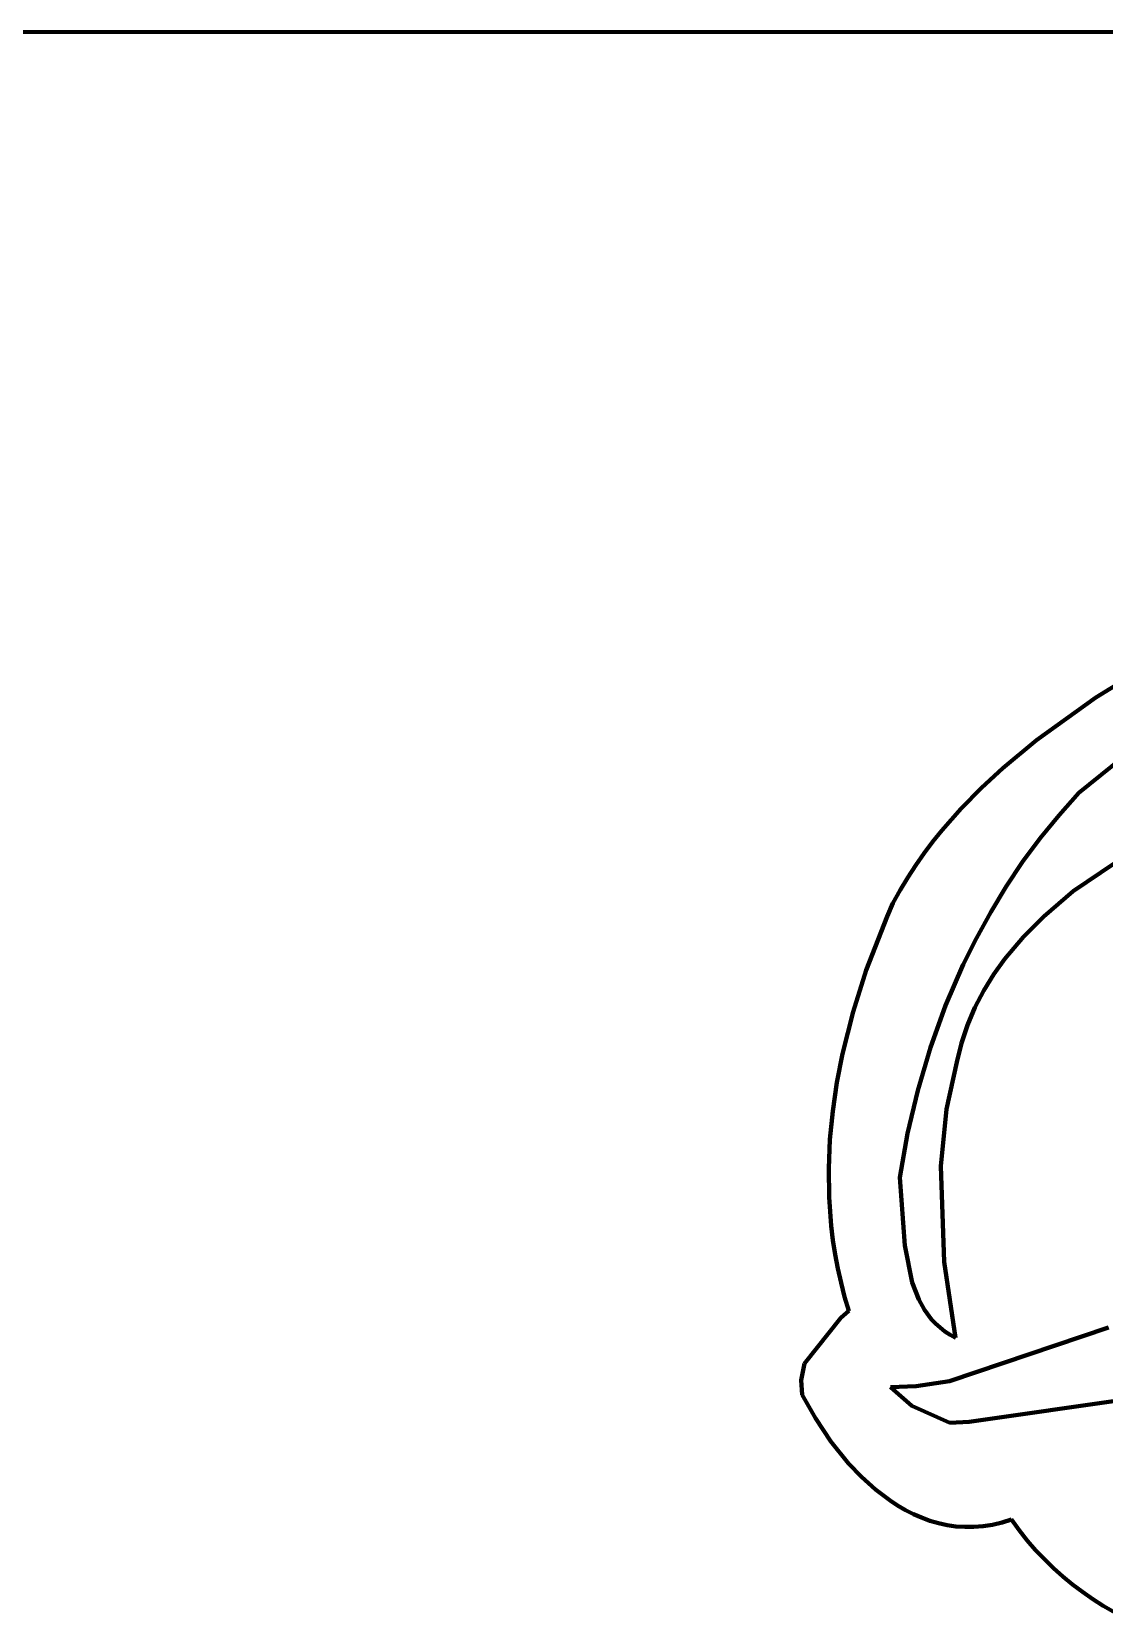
# Model space of a CAD drawing. Header units: millimetres. Extents: x 0 to 14.2, y 0 to 19.5.
# Drawn here: x 2.981 to 3.734, y 18.358 to 19.472 of the extents above; entities that cross this region are included whole.
import ezdxf

# ---------------------------------------------------------------- set-up
doc = ezdxf.new("R2010")
doc.units = ezdxf.units.MM
doc.layers.add('color#010101ff', color=7, linetype='CONTINUOUS', lineweight=100)
doc.layers.add('color#fdfdfdff', color=7, linetype='CONTINUOUS', lineweight=100)

msp = doc.modelspace()

# ---------------------------------------------------------------- linework, layer by layer
at = {"layer": 'color#010101ff'}
for p, q in [((3.7284, 19.0046), (3.8069, 19.0532)), ((3.6866, 18.9747), (3.7284, 19.0046)), ((3.6629, 18.9551), (3.6866, 18.9747)), ((3.768, 18.9796), (3.7164, 18.9377)), ((3.6479, 18.9413), (3.6629, 18.9551)), ((3.6337, 18.9267), (3.6479, 18.9413)), ((3.7164, 18.9377), (3.7025, 18.9221)), ((3.6202, 18.9114), (3.6337, 18.9267)), ((3.7025, 18.9221), (3.6893, 18.906)), ((3.6138, 18.9035), (3.6202, 18.9114)), ((3.6077, 18.8953), (3.6138, 18.9035)), ((3.6893, 18.906), (3.6769, 18.8892)), ((3.5962, 18.8782), (3.6018, 18.8869)), ((3.6018, 18.8869), (3.6077, 18.8953)), ((3.6769, 18.8892), (3.6653, 18.8719)), ((3.7124, 18.8686), (3.7513, 18.895)), ((3.5909, 18.8694), (3.5962, 18.8782)), ((3.5858, 18.8602), (3.5909, 18.8694)), ((3.6653, 18.8719), (3.6545, 18.854)), ((3.6917, 18.851), (3.7124, 18.8686)), ((3.5818, 18.851), (3.5858, 18.8602)), ((3.6545, 18.854), (3.6445, 18.8358)), ((3.567, 18.8131), (3.5818, 18.851)), ((3.6774, 18.8366), (3.6917, 18.851)), ((3.6445, 18.8358), (3.6352, 18.8171)), ((3.6644, 18.8212), (3.6774, 18.8366)), ((3.6566, 18.8103), (3.6644, 18.8212)), ((3.5578, 18.784), (3.567, 18.8131)), ((3.6352, 18.8171), (3.6228, 18.7883)), ((3.6496, 18.7989), (3.6566, 18.8103)), ((3.6434, 18.787), (3.6496, 18.7989)), ((3.6228, 18.7883), (3.6121, 18.7588)), ((3.6382, 18.7747), (3.6434, 18.787)), ((3.5503, 18.7544), (3.5578, 18.784)), ((3.6339, 18.7619), (3.6382, 18.7747)), ((3.5465, 18.7344), (3.5503, 18.7544)), ((3.6121, 18.7588), (3.6032, 18.7288)), ((3.6307, 18.7486), (3.6339, 18.7619)), ((3.6235, 18.7156), (3.6307, 18.7486)), ((3.5435, 18.7143), (3.5465, 18.7344)), ((3.6032, 18.7288), (3.596, 18.6984)), ((3.5416, 18.6942), (3.5435, 18.7143)), ((3.6194, 18.6755), (3.6235, 18.7156)), ((3.596, 18.6984), (3.5906, 18.6677)), ((3.5408, 18.674), (3.5416, 18.6942)), ((3.541, 18.6538), (3.5408, 18.674)), ((3.6217, 18.6083), (3.6194, 18.6755)), ((3.5906, 18.6677), (3.5942, 18.6199)), ((3.5425, 18.6337), (3.541, 18.6538)), ((3.5437, 18.6236), (3.5425, 18.6337)), ((3.5453, 18.6136), (3.5437, 18.6236)), ((3.5942, 18.6199), (3.5994, 18.5938)), ((3.5471, 18.6036), (3.5453, 18.6136)), ((3.6298, 18.555), (3.6217, 18.6083)), ((3.5494, 18.5937), (3.5471, 18.6036)), ((3.5519, 18.5838), (3.5494, 18.5937)), ((3.5548, 18.5739), (3.5519, 18.5838)), ((3.5994, 18.5938), (3.604, 18.5819)), ((3.5493, 18.5691), (3.5548, 18.5739)), ((3.604, 18.5819), (3.608, 18.5747)), ((3.608, 18.5747), (3.613, 18.568)), ((3.5237, 18.5369), (3.5493, 18.5691)), ((3.613, 18.568), (3.6158, 18.565)), ((3.6158, 18.565), (3.6189, 18.5622)), ((3.6189, 18.5622), (3.6222, 18.5595)), ((3.7373, 18.5622), (3.6255, 18.5245)), ((3.6222, 18.5595), (3.6259, 18.5571)), ((3.6259, 18.5571), (3.6298, 18.555)), ((3.5213, 18.5252), (3.5237, 18.5369)), ((3.5221, 18.5149), (3.5213, 18.5252)), ((3.6021, 18.5211), (3.5842, 18.5204)), ((3.5842, 18.5204), (3.599, 18.5073)), ((3.6255, 18.5245), (3.6021, 18.5211)), ((3.5314, 18.4985), (3.5221, 18.5149)), ((3.599, 18.5073), (3.6258, 18.4953)), ((3.6394, 18.496), (3.7521, 18.5122)), ((3.5423, 18.4823), (3.5314, 18.4985)), ((3.6258, 18.4953), (3.6394, 18.496)), ((3.5547, 18.4668), (3.5423, 18.4823)), ((3.5638, 18.4573), (3.5547, 18.4668)), ((3.5735, 18.4486), (3.5638, 18.4573)), ((3.5838, 18.4408), (3.5735, 18.4486)), ((3.5891, 18.4373), (3.5838, 18.4408)), ((3.5946, 18.4341), (3.5891, 18.4373)), ((3.6002, 18.4313), (3.5946, 18.4341)), ((3.6059, 18.4288), (3.6002, 18.4313)), ((3.6118, 18.4266), (3.6059, 18.4288)), ((3.6177, 18.4249), (3.6118, 18.4266)), ((3.6238, 18.4235), (3.6177, 18.4249)), ((3.63, 18.4226), (3.6238, 18.4235)), ((3.6363, 18.4222), (3.63, 18.4226)), ((3.6426, 18.4222), (3.6363, 18.4222)), ((3.6491, 18.4228), (3.6426, 18.4222)), ((3.6557, 18.4238), (3.6491, 18.4228)), ((3.6624, 18.4254), (3.6557, 18.4238)), ((3.6691, 18.4275), (3.6624, 18.4254)), ((3.6745, 18.42), (3.6691, 18.4275)), ((3.6801, 18.4128), (3.6745, 18.42)), ((3.686, 18.406), (3.6801, 18.4128)), ((3.6922, 18.3995), (3.686, 18.406)), ((3.6985, 18.3933), (3.6922, 18.3995)), ((3.7051, 18.3875), (3.6985, 18.3933)), ((3.7119, 18.3819), (3.7051, 18.3875)), ((3.719, 18.3766), (3.7119, 18.3819)), ((3.7262, 18.3716), (3.719, 18.3766)), ((3.7335, 18.3669), (3.7262, 18.3716)), ((3.7487, 18.3581), (3.7335, 18.3669))]:
    msp.add_line(p, q, dxfattribs=at)
at = {"layer": 'color#fdfdfdff'}
for p, q in [((0, 19.4722), (14.2222, 19.4722)), ((3.8069, 19.0532), (3.7284, 19.0046)), ((3.7284, 19.0046), (3.6866, 18.9747)), ((3.6866, 18.9747), (3.6629, 18.9551)), ((3.7164, 18.9377), (3.768, 18.9796)), ((3.6629, 18.9551), (3.6479, 18.9413)), ((3.6479, 18.9413), (3.6337, 18.9267)), ((3.7025, 18.9221), (3.7164, 18.9377)), ((3.6337, 18.9267), (3.6202, 18.9114)), ((3.6893, 18.906), (3.7025, 18.9221)), ((3.6202, 18.9114), (3.6138, 18.9035)), ((3.6138, 18.9035), (3.6077, 18.8953)), ((3.6769, 18.8892), (3.6893, 18.906)), ((3.6018, 18.8869), (3.5962, 18.8782)), ((3.6077, 18.8953), (3.6018, 18.8869)), ((3.6653, 18.8719), (3.6769, 18.8892)), ((3.7513, 18.895), (3.7124, 18.8686)), ((3.5962, 18.8782), (3.5909, 18.8694)), ((3.5909, 18.8694), (3.5858, 18.8602)), ((3.6545, 18.854), (3.6653, 18.8719)), ((3.7124, 18.8686), (3.6917, 18.851)), ((3.5858, 18.8602), (3.5818, 18.851)), ((3.6445, 18.8358), (3.6545, 18.854)), ((3.5818, 18.851), (3.567, 18.8131)), ((3.6917, 18.851), (3.6774, 18.8366)), ((3.6352, 18.8171), (3.6445, 18.8358)), ((3.6774, 18.8366), (3.6644, 18.8212)), ((3.6644, 18.8212), (3.6566, 18.8103)), ((3.567, 18.8131), (3.5578, 18.784)), ((3.6228, 18.7883), (3.6352, 18.8171)), ((3.6566, 18.8103), (3.6496, 18.7989)), ((3.6496, 18.7989), (3.6434, 18.787)), ((3.6121, 18.7588), (3.6228, 18.7883)), ((3.6434, 18.787), (3.6382, 18.7747)), ((3.5578, 18.784), (3.5503, 18.7544)), ((3.6382, 18.7747), (3.6339, 18.7619)), ((3.5503, 18.7544), (3.5465, 18.7344)), ((3.6032, 18.7288), (3.6121, 18.7588)), ((3.6339, 18.7619), (3.6307, 18.7486)), ((3.6307, 18.7486), (3.6235, 18.7156)), ((3.5465, 18.7344), (3.5435, 18.7143)), ((3.596, 18.6984), (3.6032, 18.7288)), ((3.5435, 18.7143), (3.5416, 18.6942)), ((3.6235, 18.7156), (3.6194, 18.6755)), ((3.5906, 18.6677), (3.596, 18.6984)), ((3.5416, 18.6942), (3.5408, 18.674)), ((3.5408, 18.674), (3.541, 18.6538)), ((3.6194, 18.6755), (3.6217, 18.6083)), ((3.5942, 18.6199), (3.5906, 18.6677)), ((3.541, 18.6538), (3.5425, 18.6337)), ((3.5425, 18.6337), (3.5437, 18.6236)), ((3.5437, 18.6236), (3.5453, 18.6136)), ((3.5994, 18.5938), (3.5942, 18.6199)), ((3.5453, 18.6136), (3.5471, 18.6036)), ((3.6217, 18.6083), (3.6298, 18.555)), ((3.5471, 18.6036), (3.5494, 18.5937)), ((3.5494, 18.5937), (3.5519, 18.5838)), ((3.5519, 18.5838), (3.5548, 18.5739)), ((3.604, 18.5819), (3.5994, 18.5938)), ((3.5548, 18.5739), (3.5493, 18.5691)), ((3.608, 18.5747), (3.604, 18.5819)), ((3.613, 18.568), (3.608, 18.5747)), ((3.5493, 18.5691), (3.5237, 18.5369)), ((3.6158, 18.565), (3.613, 18.568)), ((3.6189, 18.5622), (3.6158, 18.565)), ((3.6222, 18.5595), (3.6189, 18.5622)), ((3.6255, 18.5245), (3.7373, 18.5622)), ((3.6259, 18.5571), (3.6222, 18.5595)), ((3.6298, 18.555), (3.6259, 18.5571)), ((3.5237, 18.5369), (3.5213, 18.5252)), ((3.5213, 18.5252), (3.5221, 18.5149)), ((3.5842, 18.5204), (3.6021, 18.5211)), ((3.599, 18.5073), (3.5842, 18.5204)), ((3.6021, 18.5211), (3.6255, 18.5245)), ((3.5221, 18.5149), (3.5314, 18.4985)), ((3.6258, 18.4953), (3.599, 18.5073)), ((3.7521, 18.5122), (3.6394, 18.496)), ((3.5314, 18.4985), (3.5423, 18.4823)), ((3.6394, 18.496), (3.6258, 18.4953)), ((3.5423, 18.4823), (3.5547, 18.4668)), ((3.5547, 18.4668), (3.5638, 18.4573)), ((3.5638, 18.4573), (3.5735, 18.4486)), ((3.5735, 18.4486), (3.5838, 18.4408)), ((3.5838, 18.4408), (3.5891, 18.4373)), ((3.5891, 18.4373), (3.5946, 18.4341)), ((3.5946, 18.4341), (3.6002, 18.4313)), ((3.6002, 18.4313), (3.6059, 18.4288)), ((3.6059, 18.4288), (3.6118, 18.4266)), ((3.6118, 18.4266), (3.6177, 18.4249)), ((3.6177, 18.4249), (3.6238, 18.4235)), ((3.6238, 18.4235), (3.63, 18.4226)), ((3.63, 18.4226), (3.6363, 18.4222)), ((3.6363, 18.4222), (3.6426, 18.4222)), ((3.6426, 18.4222), (3.6491, 18.4228)), ((3.6491, 18.4228), (3.6557, 18.4238)), ((3.6557, 18.4238), (3.6624, 18.4254)), ((3.6624, 18.4254), (3.6691, 18.4275)), ((3.6691, 18.4275), (3.6745, 18.42)), ((3.6745, 18.42), (3.6801, 18.4128)), ((3.6801, 18.4128), (3.686, 18.406)), ((3.686, 18.406), (3.6922, 18.3995)), ((3.6922, 18.3995), (3.6985, 18.3933)), ((3.6985, 18.3933), (3.7051, 18.3875)), ((3.7051, 18.3875), (3.7119, 18.3819)), ((3.7119, 18.3819), (3.719, 18.3766)), ((3.719, 18.3766), (3.7262, 18.3716)), ((3.7262, 18.3716), (3.7335, 18.3669)), ((3.7335, 18.3669), (3.7487, 18.3581))]:
    msp.add_line(p, q, dxfattribs=at)

doc.saveas('drawing.dxf')
